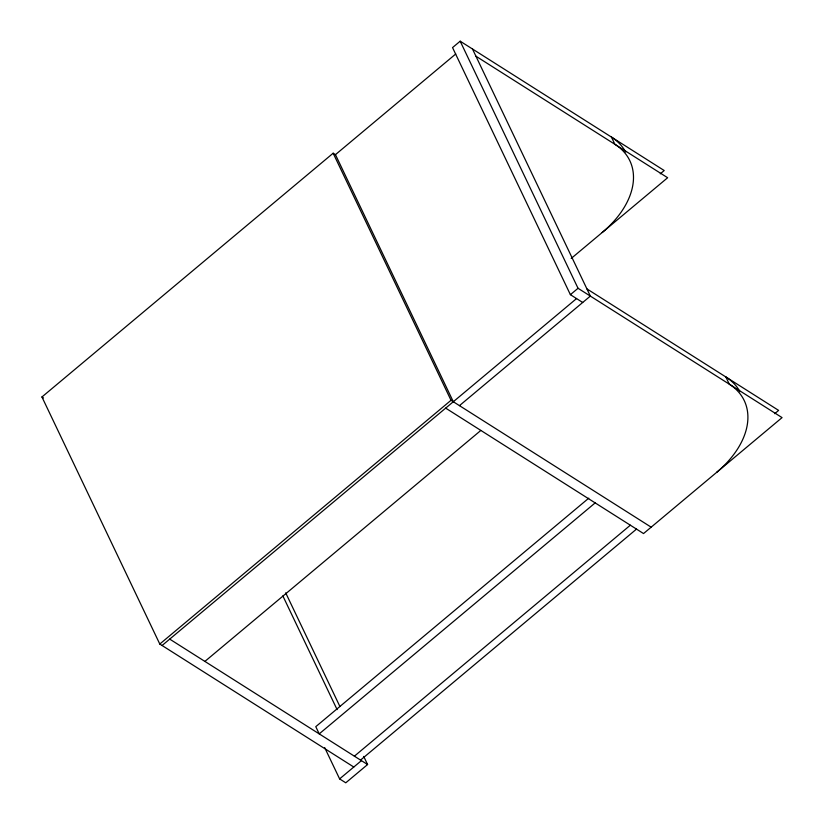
<?xml version="1.0" encoding="UTF-8"?>
<svg xmlns="http://www.w3.org/2000/svg" width="824" height="824" viewBox="0 0 824 824"><rect width="100%" height="100%" fill="white"/><g stroke="black" fill="none" stroke-linecap="round" stroke-linejoin="round"><path stroke-width="1.24" d="M660.271 173.823L664.206 170.527L460.183 41.2L452.541 47.586L570.393 294.673L582.712 302.48M353.795 767.031L159.794 644.049L41.942 396.972L333.164 153.213L335.45 154.655L453.303 401.741M335.45 154.655L455.744 53.972M571.197 258.458L667.646 177.737L475.932 56.207M570.393 294.673L578.036 288.287L782.058 417.613L643.534 533.561L445.671 408.127M159.794 644.049L451.016 400.289L651.176 527.175M162.081 645.501L576.553 298.576M459.462 405.645L590.345 296.084L472.492 49.007M204.898 661.414L480.845 430.427M588.779 498.17L315.777 726.675L319.218 733.885L595.165 502.898M354.392 756.174L630.35 525.197M360.552 760.078L636.499 529.101M774.684 413.7L778.618 410.404L586.904 288.884M324.677 747.574L339.612 778.896L361.427 760.634M363.714 756.422L367.586 764.538L345.771 782.8L339.612 778.896M41.942 396.972L43.466 397.941M169.713 639.115L367.586 764.538M460.183 41.2L578.036 288.287M333.164 153.213L451.016 400.289M285.701 592.858L339.921 706.539M282.859 595.917L337.088 709.598M602.2 232.512A89.074 57.021 -25.5 0 0 614.879 144.293L611.439 137.083A89.074 57.021 -25.5 0 1 625.653 152.049M739.952 391.699A89.074 57.021 -25.5 0 0 725.851 376.959L729.291 384.169A89.074 57.021 -25.5 0 1 716.612 472.389"/></g></svg>
